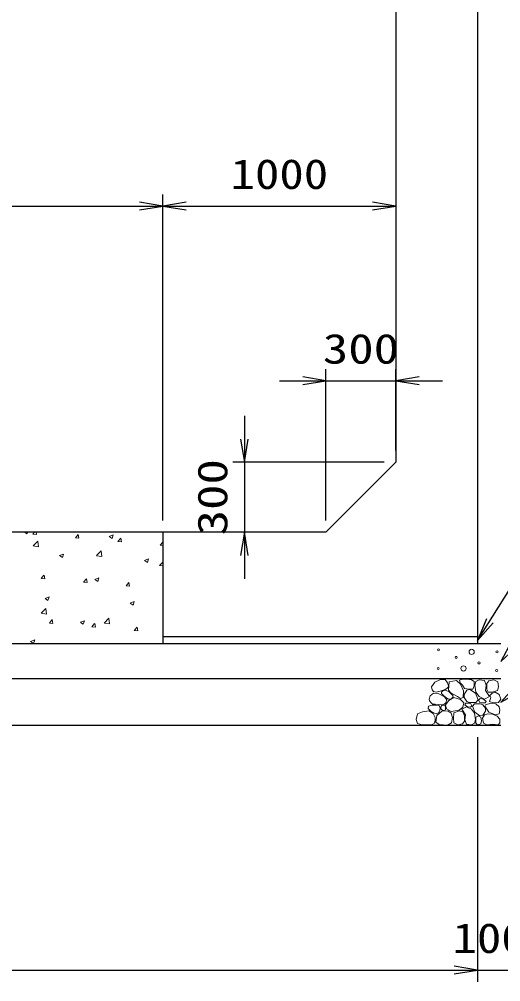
# Model space of a CAD drawing. Units: millimetres at full size. Extents: x 0 to 42050, y 0 to 29700.
# Drawn here: x 22409 to 24475, y 12420 to 16552 of the extents above; entities that cross this region are included whole.
import ezdxf
from ezdxf.enums import TextEntityAlignment as Align

# ---------------------------------------------------------------- set-up
doc = ezdxf.new("R2010")
doc.units = ezdxf.units.MM
for name, color, linetype, lineweight in [('D-DCR-HCHn', 4, 'Continuous', 9), ('D-STR-DIM', 7, 'Continuous', 25), ('D-STR-STRn', 1, 'Continuous', 25), ('D-STR-TXT', 7, 'Continuous', 25)]:
    doc.layers.add(name, color=color, linetype=linetype, lineweight=lineweight)
doc.styles.add('ＭＳ ゴシック', font='')
doc.styles.get('ＭＳ ゴシック').set_extended_font_data('MS Gothic')

# ---------------------------------------------------------------- blocks, each defined once
blk = doc.blocks.new('open_arrow')
at = {"color": 0, "linetype": 'Continuous', "lineweight": -2}
blk.add_lwpolyline([(7.5, 1.25), (0, 0), (7.5, -1.25)], dxfattribs=at)

msp = doc.modelspace()

# ---------------------------------------------------------------- linework, layer by layer
at = {"layer": 'D-DCR-HCHn'}
for p, q in [((22431.973, 14350), (22442.196, 14343.105)), ((22442.21, 14343.109), (22444.522, 14350)), ((22467.429, 14342.015), (22482.611, 14340.687)), ((22467.433, 14342.029), (22474.122, 14350)), ((22482.719, 14340.594), (22480.984, 14350)), ((22649.618, 14326.09), (22661.863, 14340.683)), ((22664.903, 14324.654), (22661.966, 14340.576)), ((22794.57, 14331.32), (22812.355, 14338.147)), ((22807.241, 14322.767), (22812.391, 14338.116)), ((22469.056, 14291.22), (22488.84, 14311.839)), ((22491.652, 14287.681), (22488.846, 14311.803)), ((22649.613, 14326.076), (22664.795, 14324.748)), ((22794.592, 14331.285), (22807.226, 14322.763)), ((22831.797, 14310.137), (22846.979, 14308.809)), ((22831.802, 14310.151), (22844.047, 14324.744)), ((22847.087, 14308.714), (22844.15, 14324.635)), ((23013.987, 14294.212), (23025, 14307.336)), ((22469.086, 14291.157), (22491.675, 14287.654)), ((22581.154, 14249.397), (22598.938, 14256.224)), ((22593.824, 14240.844), (22598.974, 14256.193)), ((22740.135, 14249.177), (22759.919, 14269.796)), ((22762.732, 14245.639), (22759.925, 14269.761)), ((23013.981, 14294.198), (23025, 14293.234)), ((22581.176, 14249.362), (22593.81, 14240.84)), ((22740.165, 14249.115), (22762.755, 14245.611)), ((22946.185, 14229.055), (22963.97, 14235.882)), ((22946.206, 14229.019), (22958.841, 14220.497)), ((22958.855, 14220.502), (22964.005, 14235.851)), ((23011.214, 14207.135), (23025, 14221.503)), ((23011.244, 14207.072), (23025, 14204.938)), ((22502.672, 14150.958), (22517.854, 14149.63)), ((22502.676, 14150.972), (22514.922, 14165.565)), ((22517.961, 14149.537), (22515.024, 14165.459)), ((22684.856, 14135.019), (22700.038, 14133.691)), ((22684.861, 14135.033), (22697.106, 14149.626)), ((22700.144, 14133.597), (22697.208, 14149.519)), ((22732.768, 14147.132), (22750.553, 14153.959)), ((22732.79, 14147.097), (22745.424, 14138.575)), ((22745.439, 14138.579), (22750.589, 14153.928)), ((22867.046, 14119.094), (22879.291, 14133.687)), ((22882.328, 14117.657), (22879.391, 14133.578)), ((22867.04, 14119.08), (22882.222, 14117.752)), ((22519.352, 14065.209), (22537.137, 14072.036)), ((22519.373, 14065.174), (22532.008, 14056.652)), ((22532.022, 14056.656), (22537.172, 14072.005)), ((22884.383, 14044.866), (22902.168, 14051.693)), ((22897.053, 14036.314), (22902.203, 14051.663)), ((22502.731, 14001.751), (22522.515, 14022.37)), ((22525.327, 13998.213), (22522.521, 14022.335)), ((22884.404, 14044.832), (22897.039, 14036.309)), ((22502.76, 14001.689), (22525.35, 13998.186)), ((22537.92, 13959.915), (22550.165, 13974.508)), ((22553.202, 13958.48), (22550.265, 13974.402)), ((22670.967, 13962.943), (22688.752, 13969.77)), ((22683.636, 13954.391), (22688.787, 13969.74)), ((22773.81, 13959.709), (22793.594, 13980.328)), ((22796.406, 13956.171), (22793.6, 13980.293)), ((22537.915, 13959.902), (22553.097, 13958.574)), ((22670.988, 13962.909), (22683.622, 13954.387)), ((22720.099, 13943.963), (22735.281, 13942.634)), ((22720.105, 13943.976), (22732.35, 13958.569)), ((22735.386, 13942.54), (22732.449, 13958.462)), ((22773.839, 13959.647), (22796.429, 13956.143)), ((22902.283, 13928.024), (22917.465, 13926.695)), ((22902.289, 13928.037), (22914.534, 13942.63)), ((22917.57, 13926.6), (22914.633, 13942.521)), ((22457.55, 13881.021), (22475.335, 13887.847)), ((22470.22, 13872.468), (22475.37, 13887.817)), ((22457.571, 13880.986), (22470.206, 13872.464))]:
    msp.add_line(p, q, dxfattribs=at)
msp.add_lwpolyline([(24331.568, 13718.547), (24348.907, 13716.446), (24360.742, 13708.701), (24360.374, 13689.819), (24354.486, 13676.087), (24339.975, 13676.185), (24319.893, 13679.153), (24310.201, 13693.689), (24300.918, 13703.492), (24298.116, 13714.345), (24310.901, 13718.547), (24331.918, 13718.547)], dxfattribs=at)
for points in [[(24242.988, 13679.601), (24249.036, 13685.086), (24250.103, 13690.792), (24246.586, 13703.305), (24236.29, 13717.61), (24213.996, 13716.105), (24192.429, 13705.811), (24177.805, 13685.597), (24179.979, 13672.456), (24186.98, 13665.716), (24198.231, 13663.215), (24214.489, 13667.483), (24235.711, 13674.481)], [(24301.553, 13636.214), (24314.311, 13640.569), (24315.575, 13668.678), (24302.488, 13697.359), (24285.552, 13713.536), (24253.597, 13707.032), (24250.867, 13671.913), (24261.184, 13659.876), (24289.261, 13644.301)], [(24405.31, 13713.906), (24412.244, 13693.102), (24409.933, 13669.988), (24426.113, 13644.562), (24405.31, 13633.005), (24382.195, 13644.562), (24368.327, 13663.053), (24363.704, 13693.102), (24368.327, 13709.283), (24382.195, 13716.217)], [(24423.802, 13711.594), (24444.605, 13716.217), (24463.096, 13706.971), (24465.408, 13686.168), (24460.785, 13669.988), (24437.67, 13663.053), (24421.49, 13663.053), (24414.556, 13674.611), (24414.556, 13700.037)], [(24181.628, 13611.832), (24176.312, 13616.874), (24169.524, 13625.68), (24167.855, 13633.275), (24171.856, 13647.685), (24185.912, 13658.67), (24206.093, 13657.89), (24233.302, 13643.001), (24242.914, 13630.757), (24239.848, 13616.784), (24230.222, 13610.04), (24221.401, 13609.145), (24207.637, 13609.524), (24194.192, 13611.002)], [(24270.202, 13645.711), (24268.546, 13639.566), (24262.989, 13635.193), (24250.81, 13633.302), (24239.695, 13639.802), (24229.408, 13649.138), (24220.142, 13657.333), (24220.365, 13663.462), (24226.264, 13668.875), (24240.797, 13670.356), (24253.53, 13664.383), (24262.989, 13655.165), (24267.719, 13650.556)], [(24261.797, 13579.532), (24297.171, 13586.129), (24312.218, 13598.266), (24316.97, 13617.263), (24302.287, 13631.629), (24273.677, 13639.69), (24252.03, 13626.761), (24238.039, 13609.347), (24241.998, 13591.67)], [(24366.015, 13658.431), (24377.573, 13630.693), (24368.327, 13619.136), (24340.589, 13619.136), (24329.032, 13623.759), (24317.475, 13639.939), (24317.475, 13653.808), (24329.032, 13672.299), (24342.901, 13674.611)], [(24467.719, 13653.808), (24474.654, 13633.005), (24465.408, 13619.136), (24442.293, 13616.824), (24426.512, 13623.599), (24433.048, 13639.939), (24428.425, 13649.185), (24437.67, 13658.431), (24451.539, 13663.053)], [(24197.403, 13570.331), (24207.105, 13575.079), (24214.11, 13583.822), (24214.281, 13595.084), (24210.058, 13605.627), (24194.811, 13607.625), (24179.946, 13608.018), (24165.519, 13602.512), (24163.151, 13593.273), (24175.46, 13582.195), (24190.445, 13573.15)], [(24225.029, 13585.265), (24220.817, 13588.446), (24217.314, 13593.505), (24217.19, 13600.431), (24221.586, 13606.067), (24229.231, 13607.977), (24235.644, 13606.179), (24237.296, 13600.442), (24238.104, 13594.835), (24237.119, 13587.456), (24231.025, 13584.127)], [(24327.534, 13525.643), (24321.114, 13544.905), (24323.254, 13566.308), (24308.272, 13589.85), (24327.534, 13600.551), (24348.937, 13589.85), (24361.778, 13572.728), (24366.059, 13544.905), (24361.778, 13529.924), (24348.937, 13523.503)], [(24331.815, 13600.551), (24321.114, 13609.112), (24325.394, 13615.533), (24340.376, 13615.533), (24346.796, 13613.393), (24351.077, 13604.832), (24344.656, 13598.411)], [(24363.918, 13577.009), (24353.217, 13602.692), (24361.778, 13613.393), (24387.461, 13613.393), (24398.162, 13609.112), (24408.863, 13594.131), (24408.863, 13581.289), (24398.162, 13564.167), (24385.321, 13562.027)], [(24400.687, 13633.005), (24412.244, 13623.759), (24407.621, 13616.824), (24391.441, 13616.824), (24384.507, 13619.136), (24379.884, 13628.382), (24386.818, 13635.316)], [(24423.845, 13577.009), (24406.723, 13602.692), (24408.863, 13609.112), (24432.406, 13615.533), (24453.808, 13613.393), (24468.79, 13600.551), (24470.93, 13585.57), (24468.79, 13570.588), (24451.668, 13566.308)], [(24165.028, 13522.493), (24180.163, 13524.274), (24190.134, 13529.787), (24194.165, 13542.722), (24194.055, 13554.963), (24184.828, 13571.678), (24166.758, 13582.822), (24139.269, 13578.403), (24117.547, 13570.334), (24112.357, 13546.125), (24116.97, 13528.257), (24138.116, 13522.877)], [(24262.648, 13573.637), (24247.694, 13582.556), (24221.56, 13582.292), (24200.07, 13563.525), (24196.357, 13534.899), (24210.147, 13524.245), (24246.902, 13521.871), (24263.269, 13531.633), (24267.828, 13554.06)], [(24310.412, 13527.783), (24291.15, 13523.503), (24274.028, 13532.064), (24271.888, 13551.326), (24274.032, 13574.878), (24297.571, 13582.327), (24312.553, 13578.603), (24318.973, 13562.027), (24318.973, 13538.484)], [(24368.199, 13529.924), (24368.199, 13555.606), (24378.9, 13562.027), (24389.601, 13555.606), (24391.741, 13540.625), (24389.601, 13527.783), (24374.619, 13523.503)], [(24415.284, 13523.503), (24400.302, 13529.924), (24396.022, 13551.326), (24404.583, 13566.308), (24419.565, 13570.588), (24438.827, 13568.448), (24460.229, 13559.887), (24470.93, 13547.045), (24470.93, 13532.064), (24464.51, 13523.503), (24438.827, 13525.643)]]:
    msp.add_lwpolyline(points, close=True, dxfattribs=at)
for centre, radius in [((24207.803, 13845.221), 4.5), ((24349.996, 13836.145), 11.25), ((24283.437, 13812.459), 4.5), ((24458.909, 13836.145), 4.5), ((24206.091, 13764.955), 4.5), ((24315.004, 13764.955), 11.25), ((24381.563, 13788.641), 4.5), ((24457.197, 13755.879), 4.5)]:
    msp.add_circle(centre, radius, dxfattribs=at)
at = {"layer": 'D-STR-DIM'}
for p, q in [((23025, 14400), (23025, 15800)), ((23025, 14400), (23025, 15800)), ((19025, 15750), (23025, 15750)), ((23025, 15750), (24025, 15750)), ((23725, 14400), (23725, 15050)), ((24025, 14700), (24025, 15050)), ((23525, 15000), (24225, 15000)), ((23375, 14850), (23375, 14150)), ((23975, 14650), (23325, 14650)), ((23675, 14350), (23325, 14350)), ((24375, 13470), (24375, 12420)), ((24375, 13470), (24375, 12420)), ((17675, 12470), (24375, 12470)), ((24175, 12470), (24675, 12470))]:
    msp.add_line(p, q, dxfattribs=at)
at = {"layer": 'D-STR-STRn'}
for p, q in [((24375, 19700), (24375, 13900)), ((24025, 19050), (24025, 14650)), ((24025, 14650), (23725, 14350)), ((23725, 14350), (18325, 14350)), ((23025, 14350), (23025, 13870)), ((24375, 13900), (23025, 13900)), ((24375, 13900), (24375, 13870)), ((24475, 13870), (17575, 13870)), ((24475, 13720), (17575, 13720)), ((24475, 13520), (17575, 13520))]:
    msp.add_line(p, q, dxfattribs=at)
at = {"layer": 'D-STR-TXT'}
msp.add_lwpolyline([(24375, 13885), (24825, 14600), (24925, 14600), (27458.756, 14600)], dxfattribs=at)

# ---------------------------------------------------------------- block references
at = {"layer": 'D-STR-DIM', "xscale": 13.3, "yscale": 13.3}
for p, rotation in [((23025, 15750), 180), ((24025, 15750), 180), ((23725, 15000), 180), ((23375, 14650), 90), ((23375, 14350), 270), ((24375, 12470), 180), ((24375, 12470), 180)]:
    msp.add_blockref('open_arrow', p, dxfattribs=dict(at, rotation=rotation))
for p in [(23025, 15750), (24025, 15000)]:
    msp.add_blockref('open_arrow', p, dxfattribs=at)
at = {"layer": 'D-STR-TXT', "xscale": 13.3, "yscale": 13.3}
for p, rotation in [((24375, 13885), 57.8), ((24475, 13795), 52.4), ((24475, 13620), 38.7)]:
    msp.add_blockref('open_arrow', p, dxfattribs=dict(at, rotation=rotation))

# ---------------------------------------------------------------- texts
at = {"layer": 'D-STR-DIM', "style": 'ＭＳ ゴシック'}
for s, width, p in [('1000', 1.2, (23525, 15887.5)), ('300', 1.25, (23875, 15137.5)), ('100', 1.2, (24425, 12607.5))]:
    msp.add_text(s, height=128.3, dxfattribs=dict(at, width=width)).set_placement(p, align=Align.MIDDLE_CENTER)
at = {"layer": 'D-STR-DIM', "style": 'ＭＳ ゴシック', "width": 1.25}
msp.add_text('300', height=128.3, rotation=90, dxfattribs=at).set_placement((23237.5, 14500), align=Align.MIDDLE_CENTER)

doc.saveas('drawing.dxf')
